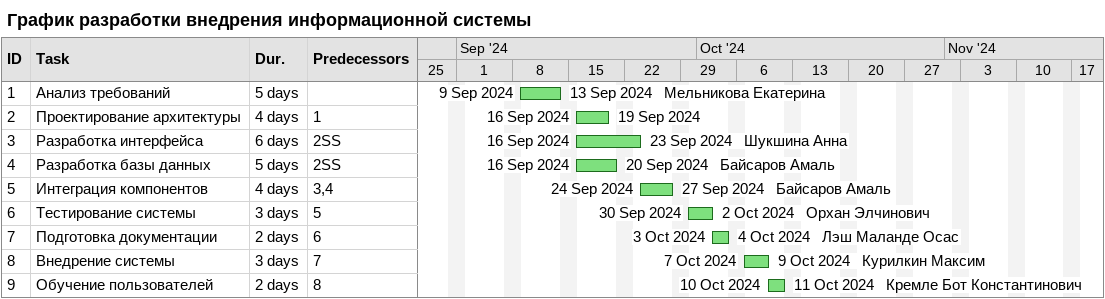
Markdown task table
График разработки внедрения информационной системы

| ID | Task | Duration | Start | Finish | Predecessors | Resources |
|---|---|---|---|---|---|---|
| 1 | Анализ требований | 5d | 2024-09-09 | 2024-09-13 |  | Мельникова Екатерина |
| 2 | Проектирование архитектуры | 4d | 2024-09-16 | 2024-09-19 | 1 |  |
| 3 | Разработка интерфейса | 6d | 2024-09-16 | 2024-09-23 | 2SS | Шукшина Анна |
| 4 | Разработка базы данных | 5d | 2024-09-16 | 2024-09-20 | 2SS | Байсаров Амаль |
| 5 | Интеграция компонентов | 4d | 2024-09-24 | 2024-09-27 | 3, 4 | Байсаров Амаль |
| 6 | Тестирование системы | 3d | 2024-09-30 | 2024-10-02 | 5 | Орхан Элчинович |
| 7 | Подготовка документации | 2d | 2024-10-03 | 2024-10-04 | 6 | Лэш Маланде Осас |
| 8 | Внедрение системы | 3d | 2024-10-07 | 2024-10-09 | 7 | Курилкин Максим |
| 9 | Обучение пользователей | 2d | 2024-10-10 | 2024-10-11 | 8 | Кремле Бот Константинович |
